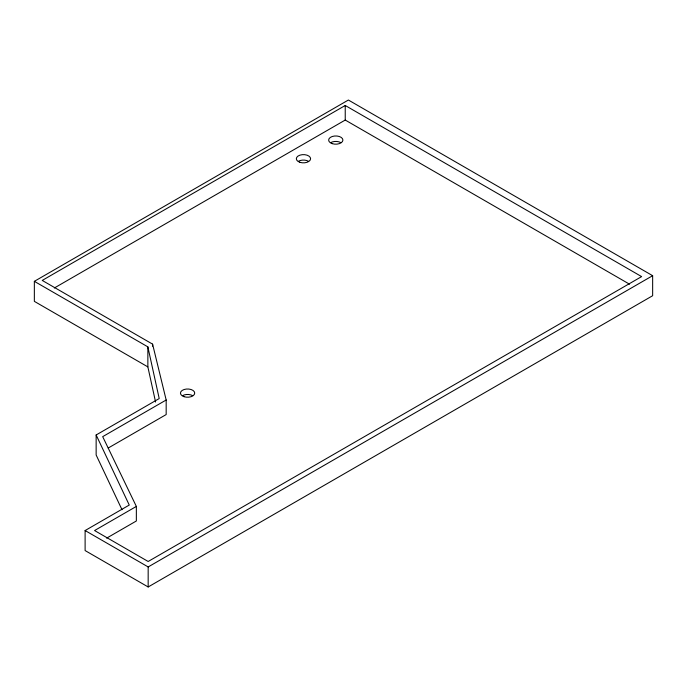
<?xml version="1.0" encoding="UTF-8"?>
<svg xmlns="http://www.w3.org/2000/svg" width="687" height="687" viewBox="0 0 687 687"><rect width="100%" height="100%" fill="white"/><g stroke="black" fill="none" stroke-linecap="round" stroke-linejoin="round"><path stroke-width="1.03" d="M34.35 281.335L348.386 100.027L652.65 275.693L652.65 295.719L148.169 586.973L85.111 550.562L85.111 530.544L129.259 505.057L96.146 434.974L159.212 398.563L147.86 346.866L34.35 281.335L34.35 301.361L147.86 366.892L155.58 402.05M166.177 400.006L102.689 436.657L136.352 506.422L94.574 530.544L148.169 561.485L641.615 276.603L345.235 105.489L42.233 280.425L152.583 344.135L166.177 400.006L166.177 414.562L108.211 448.036M54.316 288.008L345.235 120.053L629.532 284.195M106.64 538.136L136.352 520.986L136.352 506.422M85.111 530.544L148.169 566.947L652.65 275.693M122.003 509.72L96.146 455L96.146 434.974M345.235 105.489L345.235 120.053M152.583 344.135L152.583 346.214M148.169 566.947L148.169 586.973M147.86 346.866L147.86 366.892M298.416 161.282A7.136 4.122 0 0 1 308.506 161.282M182.544 395.652A7.136 4.122 0 0 1 192.626 395.652M330.73 142.621A7.136 4.122 0 0 1 340.821 142.621M332.207 143.643A7.136 4.122 0 0 0 342.907 140.079A7.136 4.122 0 0 0 332.207 136.507A7.136 4.122 0 0 0 332.207 143.643M299.893 162.304A7.136 4.122 0 0 0 310.593 158.731A7.136 4.122 0 0 0 299.893 155.168A7.136 4.122 0 0 0 299.893 162.304M184.022 396.674A7.136 4.122 0 0 0 194.722 393.101A7.136 4.122 0 0 0 184.022 389.538A7.136 4.122 0 0 0 184.022 396.674"/></g></svg>
